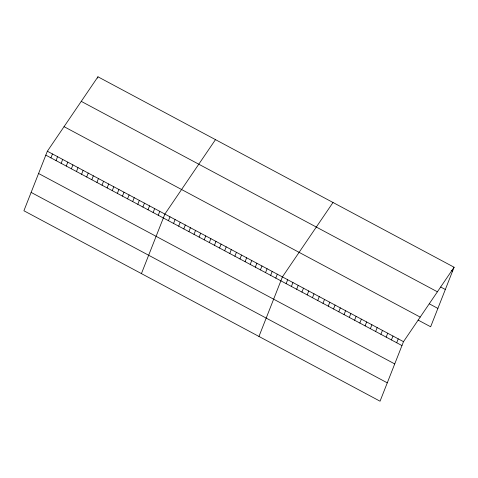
<?xml version="1.0" encoding="UTF-8"?>
<svg xmlns="http://www.w3.org/2000/svg" width="478" height="478" viewBox="0 0 478 478"><rect width="100%" height="100%" fill="white"/><g stroke="black" fill="none" stroke-linecap="round" stroke-linejoin="round"><path stroke-width="0.72" d="M47.352 151.227L23.9 210.762L380.046 401.203L403.498 341.668L454.1 267.238L97.954 76.797L47.352 151.227L403.498 341.668M50.925 157.859L52.461 153.958M56.034 160.596L57.569 156.694M61.142 163.327L62.684 159.425M97.44 78.099L97.954 76.797M66.257 166.057L67.792 162.156M71.365 168.794L72.901 164.892M76.474 171.524L78.01 167.623M81.583 174.255L83.124 170.353M86.697 176.991L88.233 173.084M91.806 179.722L93.341 175.82M96.915 182.453L98.45 178.551M102.023 185.183L103.559 181.281M107.132 187.92L108.673 184.018M112.246 190.65L113.782 186.749M117.355 193.381L118.891 189.479M122.464 196.117L123.999 192.216M127.572 198.848L129.108 194.946M132.681 201.579L134.222 197.677M137.795 204.315L139.331 200.413M142.904 207.046L144.44 203.144M148.013 209.776L149.548 205.875M153.121 212.507L154.663 208.605M158.236 215.243L159.772 211.342M141.428 273.607L164.88 214.072L215.482 139.642M168.453 220.705L169.989 216.803M173.562 223.441L175.097 219.539M178.67 226.172L180.212 222.27M183.785 228.902L185.321 225.001M188.894 231.639L190.429 227.737M194.002 234.369L195.538 230.468M199.111 237.1L200.652 233.198M204.226 239.831L205.761 235.929M209.334 242.567L210.87 238.665M214.443 245.298L215.978 241.396M219.551 248.028L221.087 244.127M224.66 250.765L226.202 246.863M229.775 253.495L231.31 249.594M234.883 256.226L236.419 252.324M239.992 258.962L241.527 255.061M245.1 261.693L246.642 257.791M250.215 264.424L251.751 260.522M255.324 267.16L256.859 263.253M260.432 269.891L261.968 265.989M265.541 272.621L267.077 268.72M270.65 275.352L272.191 271.45M275.764 278.088L277.3 274.187M258.957 336.452L282.408 276.917L333.011 202.487M286.137 283.633L287.672 279.732M291.401 286.447L292.936 282.546M296.665 289.268L298.2 285.36M301.929 292.082L303.47 288.18M307.199 294.896L308.734 290.994M312.463 297.71L313.998 293.809M317.727 300.525L319.262 296.623M322.991 303.339L324.526 299.437M328.255 306.153L329.79 302.251M333.519 308.973L335.054 305.072M338.783 311.787L340.324 307.886M344.046 314.602L345.588 310.7M349.316 317.416L350.852 313.514M354.58 320.23L356.116 316.328M359.844 323.044L361.38 319.143M365.108 325.865L366.644 321.963M370.372 328.679L371.908 324.777M375.636 331.493L377.172 327.591M380.9 334.307L382.442 330.406M386.17 337.121L387.706 333.22M391.434 339.936L392.97 336.034M396.698 342.756L398.234 338.854M454.1 267.238L430.648 326.773L418.142 320.087M451.244 270.434L452.564 271.14M440.722 287.033L445.329 289.495M81.254 101.36L437.4 291.801M429.328 303.841L437.878 308.412M64.052 126.664L420.198 317.105M45.816 155.129L401.962 345.57M38.581 173.49L394.732 363.925M31.13 192.407L387.282 382.842"/></g></svg>
